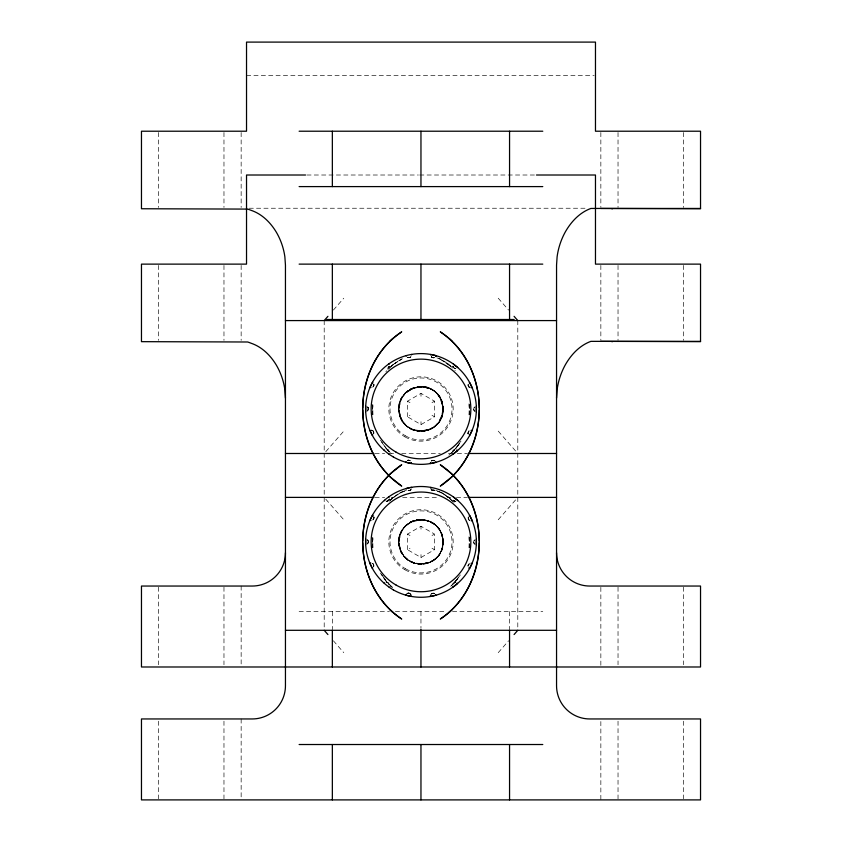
<?xml version="1.0" encoding="UTF-8"?>
<svg xmlns="http://www.w3.org/2000/svg" width="842" height="842" viewBox="0 0 842 842"><rect width="100%" height="100%" fill="white"/><g stroke="black" fill="none" stroke-linecap="round" stroke-linejoin="round"><path stroke-width="0.63" stroke-dasharray="4.21 3.16" d="M373.901 385.247L373.859 384.184A2.768 2.768 0 0 1 372.743 387.11L373.764 385.783L373.785 383.92M373.216 519.598C372.543 521.019 374.837 516.02 373.859 517.093M468.068 433.262C467.478 436.082 469.236 429.167 468.783 431.272M468.099 565.624L468.068 566.224A2.768 2.768 0 0 1 469.257 563.772L468.089 566.434M398.866 409.959C399.634 439.503 446.249 436.356 443.06 406.991C441.271 379.405 398.161 381.384 398.845 408.98C398.392 439.271 446.355 436.935 443.05 406.897C441.061 378.742 396.887 381.921 398.876 410.022M398.866 542.869C399.824 572.423 445.071 569.203 443.124 540.859C443.324 520.145 412.791 511.862 402.455 529.765C389.667 547.089 411.454 572.234 430.43 561.94C449.186 554.352 445.934 523.777 425.999 520.314C407.075 514.809 390.709 539.49 402.992 554.794C413.327 571.002 441.219 564.182 442.924 545.048C446.692 526.124 421.621 511.736 407.191 524.566C391.162 535.975 400.276 564.172 419.969 564.014M373.774 432.441C373.711 435.282 374.195 431.009 372.627 430.609A2.768 2.768 0 0 1 373.585 433.988M373.774 565.35C373.711 568.192 374.195 563.919 372.627 563.519A2.768 2.768 0 0 1 373.585 566.898M468.226 385.52C466.447 382.531 471.352 390.172 469.331 387.32M468.226 518.43C468.289 515.609 467.805 519.851 469.373 520.261A2.768 2.768 0 0 1 468.415 516.883M372.606 408.644L372.753 404.918M372.606 541.553L372.753 537.817M469.247 414.864L469.394 411.128M469.247 547.774L469.394 544.037M372.922 414.738L372.785 404.497M372.922 547.647L372.785 537.407M469.257 414.201L469.404 410.97M469.257 547.111L469.404 543.879M398.876 407.949C399.287 381.468 441.292 379.658 443.06 407.023C435.43 364.87 375.648 397.74 407.728 426.715C439.735 448.165 460.185 390.646 422.031 386.857M422.989 431.041C455.406 428.262 444.46 375.911 412.58 388.488C443.302 375.964 455.406 425.778 424.978 430.778C395.782 436.682 388.415 389.499 418.916 386.931C410.012 387.72 402.108 394.393 399.676 402.971M367.438 406.749A2.768 2.768 0 0 1 367.428 410.938C369.754 410.233 366.88 405.412 368.059 407.528M367.438 539.659A2.768 2.768 0 0 1 367.428 543.848L368.375 542.016L367.765 539.996M468.184 384.994L468.331 384.215M474.562 411.212L473.614 409.117L474.572 407.023A2.768 2.768 0 0 0 474.562 411.212L473.614 409.117L474.583 407.023M474.562 544.121L473.614 542.027L474.572 539.933A2.768 2.768 0 0 0 474.562 544.121L473.614 542.027L474.583 539.933M398.876 540.859C399.318 514.294 441.271 512.578 443.06 539.922C446.207 569.213 400.75 571.992 398.94 543.879M422.989 563.951C433.714 563.193 442.839 553.678 443.124 542.932M443.124 410.022C443.26 436.651 399.929 437.524 398.94 410.949L400.508 417.4L402.602 421.316L400.508 417.4L398.95 411.075M372.553 409.886L373.048 403.644M373.816 432.967L373.669 433.746M372.553 542.795L373.048 536.554M373.816 565.877L373.669 566.655M469.047 414.885L469.215 404.497M468.184 517.904L468.331 517.125M469.047 547.795L469.215 537.407M429.052 388.341C449.46 395.151 446.292 427.968 424.978 430.778M367.417 410.949L368.354 408.37M367.417 543.858L368.386 541.753L367.186 539.459M373.922 518.03L373.911 517.346M468.089 433.525L468.099 432.725M443.06 410.97C442.292 421.326 433.43 430.22 423.094 431.03C431.988 430.251 439.892 423.568 442.324 415.001M443.06 543.879C442.292 554.225 433.43 563.13 423.094 563.94C450.354 561.846 448.554 520.314 422.031 519.767M468.068 432.998L468.236 432.188M468.068 565.908L468.236 565.098M373.764 385.783L373.932 384.973M373.764 518.693L373.932 517.883M389.33 498.832C390.688 498.917 386.162 502.043 387.11 501.222M414.906 563.193C392.088 557.962 395.193 520.798 418.948 519.84C392.856 520.882 392.951 562.982 419.011 563.951C411.696 563.256 404.949 558.772 401.455 552.32M387.467 368.217A2.768 2.768 0 0 0 389.288 366.186L387.373 368.249L388.088 367.922M389.288 366.186L388.867 367.165M399.708 535.796C402.076 527.176 410.096 520.545 419.011 519.83M442.292 547.984C437.303 569.739 402.108 568.508 399.213 545.869M368.228 409.78L367.922 407.307M368.186 542.785L368.375 541.48M453.133 450.807C451.501 452.501 455.659 448.502 453.912 450.049M373.416 386.446L373.848 385.52M373.027 519.788L373.848 518.43M468.152 432.451L468.973 431.083M468.152 565.361L469.257 563.772M388.867 500.074L389.225 499.348M452.87 584.19C452.87 582.822 456.28 582.275 454.985 582.538M434.83 593.684A2.768 2.768 0 0 0 430.746 594.61C430.988 592.631 435.346 593.421 433.883 593.231M368.08 410.117L367.207 411.107M368.08 543.027L367.207 544.016M473.92 407.844L474.793 406.854M430.746 594.61L431.367 593.831M473.92 540.753L474.793 539.764M372.743 387.11L373.659 386.036M453.133 583.716L453.491 583.285M459.553 443.302L458.101 445.481L460.374 442.029M458.616 444.797L455.259 449.049L460.995 441.124M460.395 574.949L451.712 585.622M460.437 441.724L456.122 448.039L448.86 455.196M458.28 577.791L451.533 585.79M388.509 367.586L389.015 366.923M388.509 500.495L389.015 499.832M452.985 451.038L453.491 450.386M410.633 489.96C412.664 489.455 406.591 491.202 408.633 490.633M410.675 489.918L411.149 489.349M455.259 581.959L458.616 577.707L450.67 586.316M457.311 446.47L451.712 452.712M385.878 371.743L386.741 370.733M388.646 500.348L386.32 501.264M333.4 310.067L343.768 298.215M325.801 451.659L343.768 431.125M498.232 519.756L516.199 499.211M498.232 652.666L508.6 640.804M408.117 357.639C406.591 357.334 410.528 358.303 411.001 356.661A2.768 2.768 0 0 1 407.17 357.187M431.325 593.863L431.809 593.515M388.972 368.428L394.488 363.533L401.729 359.081L394.214 363.891M388.972 501.337L397.666 494.275L406.433 490.286M451.533 452.88L454.512 449.817M387.867 369.543L389.478 367.891M391.33 366.375L393.14 364.586M390.414 500.18L393.14 497.496L401.729 491.991L409.023 489.37M410.675 357.008L410.191 357.366M388.699 367.386L387.857 368.059M453.301 450.586L454.143 449.912M453.301 583.495L455.68 582.517M431.178 461.1C431.946 459.153 436.577 461.416 433.883 460.321M410.191 490.276L410.822 489.77M390.288 367.07L394.488 363.533L391.467 366.06M390.288 499.98L394.488 496.443L390.467 499.801M431.809 460.606L431.325 460.953A2.768 2.768 0 0 1 435.188 461.09M393.835 364.049L401.718 359.081M393.835 496.959L401.718 491.991M406.854 593.652L409.159 593.157L410.991 594.557A2.768 2.768 0 0 0 406.907 593.621L407.802 593.178M431.42 428.536L433.335 427.378M407.486 416.779L407.486 401.181L421 393.382L434.514 401.181L434.514 416.779L421 424.589L407.486 416.779L409.991 415.338M407.486 549.689L407.486 534.091L421 526.292L434.514 534.091L434.514 549.689L421 557.499L407.486 549.689L409.991 548.247M432.009 402.634L434.514 401.181M432.009 535.533L433.893 534.449M409.686 357.587L410.422 357.208M431.567 460.753L432.314 460.374M409.686 490.497L410.422 490.118M431.567 593.663L432.314 593.284M398.75 360.692L403.171 358.397M399.855 493.033L403.171 491.307M431.662 357.134L431.272 356.713A2.768 2.768 0 0 0 434.693 357.503L432.841 357.724L431.304 356.755M410.412 460.9A2.768 2.768 0 0 0 407.307 460.458C408.181 459.364 411.37 461.405 409.896 460.532M431.009 489.223A2.768 2.768 0 0 0 434.693 490.412C433.567 491.696 430.42 489.097 431.662 490.044M409.949 357.492L407.381 357.334M432.051 460.479L435.04 460.953M409.949 490.391L408.37 490.602M432.051 593.389L434.619 593.547M434.198 357.692L433.662 357.787M407.802 460.269L408.338 460.185M434.198 490.602L433.662 490.697M414.98 430.304C391.751 425.01 395.466 387.867 419.011 386.92C392.846 387.888 393.014 430.083 419.011 431.041C411.696 430.388 404.886 425.915 401.455 419.411M443.06 539.901C438.45 504.695 383.657 521.356 402.602 554.225L400.508 550.31L398.95 543.985M424.978 563.687C450.102 560.414 447.481 520.724 422.968 519.83M407.549 593.263L408.338 593.084M417.022 387.194C404.434 389.151 395.824 403.171 399.771 415.306M417.022 520.103C403.644 522.219 395.035 537.87 400.508 550.31M421 519.735L412.58 521.398C425.021 515.935 440.671 524.503 442.787 537.912M433.114 357.766L433.935 357.755M408.065 460.216L408.886 460.195M433.114 490.675L433.935 490.665M408.065 593.126L408.886 593.105M455.669 368.543L455.669 368.543A2.768 2.768 0 0 1 452.933 366.344L453.912 367.933L455.932 368.522M453.364 500.264L455.932 501.432M386.068 582.348L387.867 582.78L388.93 584.074A2.768 2.768 0 0 0 386.331 582.327L386.857 582.38L386.331 582.327M246.527 75.327L594.168 75.327M306.867 175.01L418.379 175.01M419.684 175.01L535.133 175.01M249.148 208.237L587.611 208.237M375.037 453.491L384.678 453.491M389.488 453.491L393.561 453.491M401.718 453.491L440.282 453.491M448.439 453.491L452.512 453.491M457.322 453.491L466.963 453.491M375.037 497.39L384.678 497.39M391.267 497.39L394.382 497.39M402.687 497.39L439.313 497.39M447.618 497.39L450.733 497.39M456.459 497.39L466.963 497.39M299.12 611.608L389.393 611.608M395.361 611.608L446.555 611.608M452.512 611.608L542.785 611.608M455.669 501.453L455.669 501.453A2.768 2.768 0 0 1 453.28 500.137L453.712 500.664M433.304 357.787L432.388 357.576M433.304 490.697L432.388 490.486M419.969 431.115C409.949 430.704 400.95 422.842 399.213 412.959M408.612 460.174L409.612 460.385M408.612 593.084L409.612 593.294M422.989 386.92C432.662 387.667 441.166 395.424 442.787 405.002M454.733 368.396L455.406 368.533M454.733 501.306L455.406 501.443M386.594 582.338L387.373 582.527M372.448 430.494L371.459 430.146L373.08 430.999M431.472 356.955L432.841 357.724M409.159 460.248L410.128 460.669M431.146 489.444L432.841 490.633M409.159 593.157L410.991 594.568M430.546 488.507L443.25 493.601L453.028 501.337M436.893 357.882C444.144 360.166 450.207 365.186 455.259 370.733M435.682 490.339L440.513 492.107M454.133 368.101L454.88 368.438M387.12 449.523L389.057 451.575M454.133 501.001L454.88 501.348M387.12 582.432L387.867 582.78M387.867 449.87L387.267 449.575A2.768 2.768 0 0 1 389.067 451.617L388.93 451.165M438.829 358.397L440.513 359.208M429.052 521.251L436.503 526.061L440.545 531.47M439.934 358.976L451.712 367.07M438.829 491.307L443.25 493.601L441.429 492.612M441.292 492.559L444.334 494.275M434.493 416.769L432.009 415.338M434.493 549.679L432.009 548.247M407.507 401.192L409.991 402.634M407.507 534.102L409.991 535.533M441.576 359.892L449.018 364.702L451.733 367.417M441.576 492.802L449.018 497.611L452.649 501.232M454.375 368.238L452.933 366.344M387.625 449.733L388.436 450.354M454.375 501.148L453.533 500.474M387.625 582.643L388.436 583.264M445.292 494.949L454.133 502.453M372.448 563.403L373.08 563.908M468.92 386.962L469.552 387.467M468.92 519.872L469.552 520.377M448.165 364.049L447.512 363.533L451.533 366.891M448.165 496.959L447.512 496.443L451.533 499.801M392.477 587.474L390.467 585.79L392.151 587.253M392.067 587.127L387.067 582.327L381.005 574.034M410.338 593.736L411.107 594.799M388.088 450.028L388.993 451.312M388.088 582.938L388.993 584.222L380.447 573.097M381.605 442.039L385.72 447.839L391.172 453.259M392.077 587.074L385.72 580.748L381.331 574.223M390.288 452.712L384.689 446.47M385.72 447.839L390.467 452.88M468.594 386.52L469.12 387.152M468.594 519.43L469.12 520.061M372.88 430.809L373.406 431.441M372.88 563.719L373.406 564.351M498.232 298.215L508.6 310.067M498.232 431.125L516.199 451.659M325.801 499.211L343.768 519.756M333.4 640.804L343.768 652.666M386.741 449.049L380.447 440.198M383.384 577.707L386.741 581.959M468.741 386.752L468.289 385.836M468.741 519.661L468.194 518.167M439.387 396.624L440.545 398.561M468.699 386.688L468.194 385.257M468.699 519.598L468.352 518.946M439.398 529.555L441.492 533.481L443.05 539.806M453.112 366.891L452.891 366.133M373.648 431.935L373.806 432.704M373.648 564.845L373.806 565.613M441.492 400.571L443.05 406.897M442.229 402.655L443.155 408.98A22.155 22.155 0 0 1 409.928 428.168A22.155 22.155 0 0 1 409.928 389.804A22.155 22.155 0 0 1 443.155 408.98M468.983 403.823L469.447 409.886M468.983 536.733L469.447 542.795M372.596 410.97L372.743 414.201M372.596 543.879L372.743 547.111M469.247 404.918L469.394 408.644M469.247 537.817L469.394 541.553M372.606 411.128L372.753 414.864M372.606 544.037L372.753 547.774M683.367 132.51L683.367 207.458M683.367 265.419L683.367 340.368M683.367 587.169L683.367 664.738M683.367 721.205L683.367 798.774M618.028 132.51L618.028 207.458M618.028 265.419L618.028 340.368M618.028 587.169L618.028 664.738M618.028 721.205L618.028 798.774M600.851 132.51L600.851 207.458M600.851 265.419L600.851 340.368M600.851 587.337L600.851 666.99M600.851 721.541L600.851 799.9M517.798 320.581L517.798 628.985M509.557 611.608L509.557 628.837M421 393.382L421 396.277M421 421.695L421 424.589M421 526.292L421 529.186M421 554.594L421 557.499M420.958 611.608L420.958 628.353M332.348 611.608L332.348 628.837M324.202 320.581L324.202 628.985M241.149 132.51L241.149 207.458M241.149 265.419L241.149 340.368M241.149 586.043L241.149 665.696M241.149 718.952L241.149 798.605M223.972 132.51L223.972 207.458M223.972 265.419L223.972 340.368M223.972 587.169L223.972 664.738M223.972 721.205L223.972 798.774M158.633 132.51L158.633 207.458M158.633 265.419L158.633 340.368M158.633 587.169L158.633 664.738M158.633 721.205L158.633 798.774M411.001 489.57A2.768 2.768 0 0 1 408.012 490.518M389.288 499.095A2.768 2.768 0 0 1 386.068 501.232M373.711 516.641A2.768 2.768 0 0 1 372.743 520.019M452.849 584.232A2.768 2.768 0 0 1 455.932 582.559M470.699 387.836A2.768 2.768 0 0 1 468.415 383.973M371.301 430.125A2.768 2.768 0 0 1 372.217 430.378M452.849 451.333A2.768 2.768 0 0 1 454.533 449.744M468.289 434.24A2.768 2.768 0 0 1 469.257 430.862M429.42 429.473L421 431.136L429.42 429.473M429.42 562.382L421 564.045L429.42 562.382M373.543 431.683L373.259 431.22L373.722 432.188L373.543 431.683M373.543 564.593L373.259 564.129L373.722 565.098L373.543 564.593M442.745 537.659L441.492 533.481L443.155 541.89A22.155 22.155 0 0 1 409.928 561.077A22.155 22.155 0 0 1 409.928 522.703A22.155 22.155 0 0 1 443.155 541.89L442.755 537.733M404.918 569.75A32.175 32.175 0 0 0 453.175 541.89A32.175 32.175 0 0 0 404.918 514.03A32.175 32.175 0 0 0 404.918 569.75M405.497 568.75A31.017 31.017 0 0 0 452.017 541.89A31.017 31.017 0 0 0 405.497 515.03A31.017 31.017 0 0 0 405.497 568.75M404.918 436.84A32.175 32.175 0 0 0 453.175 408.98A32.175 32.175 0 0 0 404.918 381.121A32.175 32.175 0 0 0 404.918 436.84M405.497 435.84A31.017 31.017 0 0 0 452.017 408.98A31.017 31.017 0 0 0 405.497 382.121A31.017 31.017 0 0 0 405.497 435.84"/><path stroke-width="1.26" d="M476.298 411.896L476.319 406.36M476.298 544.806L476.319 539.269M365.702 406.076L365.681 411.612M365.702 538.985L365.681 544.521M362.765 408.075C362.681 378.458 376.521 348.272 401.718 331.853C355.282 362.46 349.672 436.44 388.667 475.235M362.765 542.795C362.902 572.434 376.595 602.451 401.718 619.017C355.029 588.547 349.756 514.399 388.667 475.646M479.235 408.075C479.098 378.447 465.405 348.42 440.282 331.853C486.971 362.323 492.244 436.472 453.333 475.235M479.235 542.795C479.319 572.423 465.479 602.598 440.282 619.017C486.718 588.411 492.328 514.441 453.333 475.646M556.551 398.055L557.109 389.709A70.917 70.917 0 0 1 565.477 364.544C571.297 354.44 579.738 345.441 590.884 341.357L700.533 341.357M362.765 540.985C362.944 511.452 376.553 481.171 401.718 464.763L389.772 474.278M479.235 409.886C479.056 439.429 465.447 469.699 440.282 486.108L452.228 476.593M469.562 435.598L471.983 430.62A2.768 2.768 0 0 0 471.057 430.378M324.296 320.465L327.917 316.329M514.083 634.542L517.798 630.3M448.986 612.481L452.228 609.503M389.772 341.368L393.014 338.389M299.12 131.215L542.785 131.215M305.562 175.01L246.527 175.01L246.527 264.125L141.467 264.125L141.467 341.663L247.674 341.999A42.774 42.774 0 0 1 251.116 343.241C262.094 346.936 270.598 355.503 276.439 365.281A67.192 67.192 0 0 1 284.87 389.741L285.449 398.055M536.438 175.01L595.473 175.01L595.473 264.125L700.533 264.125L700.533 341.663L600.851 341.357M299.12 186.598L542.785 186.598M700.533 208.448L590.884 208.448C579.738 212.531 571.297 221.53 565.477 231.634A70.917 70.917 0 0 0 557.109 256.799L556.551 265.146L556.551 685.725A33.227 33.227 0 0 0 589.779 718.952L700.533 718.952L700.533 799.9L141.467 799.9L141.467 718.952L252.221 718.952A33.227 33.227 0 0 0 285.449 685.725L285.449 265.146L284.87 256.831A67.192 67.192 0 0 0 276.439 232.371C270.598 222.593 262.094 214.026 251.116 210.332A42.774 42.774 0 0 0 247.674 209.09L141.467 208.753L141.467 131.215L246.527 131.215L246.527 42.1L595.473 42.1L595.473 131.215L700.533 131.215L700.533 208.753L600.851 208.448M299.12 264.125L542.785 264.125M326.696 319.507L514.157 319.507M285.449 320.581L556.551 320.581M285.449 453.491L373.89 453.491M468.11 453.491L556.551 453.491M285.449 497.39L373.89 497.39M468.11 497.39L556.551 497.39M285.449 630.3L556.551 630.3M299.12 744.517L542.785 744.517M611.818 208.753L612.46 208.753M611.818 341.663L612.46 341.663M453.438 364.102L457.753 367.565M453.438 497.001L457.753 500.464M452.228 474.278L440.282 464.763C465.447 481.171 479.056 511.452 479.235 540.985M389.772 476.593L401.718 486.108C376.553 469.699 362.944 439.429 362.765 409.886M448.986 338.389L452.228 341.368M389.772 609.503L393.014 612.481M514.083 316.329L517.798 320.581M324.202 630.3L327.917 634.542M369.912 430.357L372.301 435.346A2.768 2.768 0 0 0 372.701 435.103M509.557 131.215L509.557 186.598M509.557 264.125L509.557 319.507M509.557 630.069L509.557 666.99M509.557 744.517L509.557 799.9M420.958 131.215L420.958 186.598M420.958 264.125L420.958 319.507M420.958 629.648L420.958 666.99M420.958 744.517L420.958 799.9M332.348 131.215L332.348 186.598M332.348 264.125L332.348 319.507M332.348 630.069L332.348 666.99M332.348 744.517L332.348 799.9M406.286 488.992A2.768 2.768 0 0 1 406.128 488.549A55.425 55.425 0 0 1 411.527 487.329A2.768 2.768 0 0 1 411.58 487.802M384.794 500.622A2.768 2.768 0 0 1 384.457 500.285M388.793 496.843A2.768 2.768 0 0 1 389.046 497.243M370.943 520.493A2.768 2.768 0 0 1 370.017 520.261L372.438 515.272A2.768 2.768 0 0 1 373.195 515.851M372.701 568.003A2.768 2.768 0 0 1 372.301 568.255L369.912 563.266A2.768 2.768 0 0 1 370.827 563.035M388.815 586.379A2.768 2.768 0 0 1 388.562 586.779M384.247 583.317A2.768 2.768 0 0 1 384.583 582.98M411.306 595.936A2.768 2.768 0 0 1 411.254 596.41L405.855 595.157A2.768 2.768 0 0 1 406.012 594.715M430.441 595.504A2.768 2.768 0 0 0 430.472 596.452L435.872 595.241A2.768 2.768 0 0 0 435.714 594.789M452.954 586.537A2.768 2.768 0 0 0 453.207 586.948L457.543 583.506A2.768 2.768 0 0 0 457.206 583.169M468.805 567.94A2.768 2.768 0 0 0 469.562 568.508L471.983 563.53A2.768 2.768 0 0 0 471.057 563.287M471.173 520.756A2.768 2.768 0 0 0 472.088 520.514L469.699 515.525A2.768 2.768 0 0 0 469.299 515.778M430.694 487.844A2.768 2.768 0 0 1 430.746 487.381M556.551 552.815A33.227 33.227 0 0 0 589.779 586.043L700.533 586.043L700.533 666.99L141.467 666.99L141.467 586.043L252.221 586.043A33.227 33.227 0 0 0 285.449 552.815M406.286 356.082A2.768 2.768 0 0 1 406.128 355.64M411.527 354.419A2.768 2.768 0 0 1 411.58 354.892M388.793 363.933A2.768 2.768 0 0 1 389.046 364.333M370.943 387.583A2.768 2.768 0 0 1 370.017 387.352L372.438 382.363A2.768 2.768 0 0 1 372.838 382.615M388.815 453.47A2.768 2.768 0 0 1 388.562 453.87M384.247 450.407A2.768 2.768 0 0 1 384.583 450.07M411.285 462.553A2.768 2.768 0 0 1 411.254 463.5L405.855 462.247A2.768 2.768 0 0 1 406.012 461.805M430.441 462.595A2.768 2.768 0 0 0 430.472 463.542L435.872 462.332A2.768 2.768 0 0 0 435.714 461.879M452.954 453.627A2.768 2.768 0 0 0 453.207 454.038L457.543 450.596A2.768 2.768 0 0 0 456.817 449.986M471.636 387.762A2.768 2.768 0 0 0 472.088 387.604L469.699 382.615A2.768 2.768 0 0 0 469.299 382.868M435.756 356.576A2.768 2.768 0 0 0 436.145 355.713A55.267 55.267 0 0 0 430.746 354.471A2.768 2.768 0 0 0 430.694 354.945M396.077 585.053A49.836 49.836 0 0 0 470.836 541.89A49.836 49.836 0 0 0 396.077 498.727A49.836 49.836 0 0 0 396.077 585.053M393.309 589.853A55.383 55.383 0 0 0 476.383 541.89A55.383 55.383 0 0 0 393.309 493.928A55.383 55.383 0 0 0 393.309 589.853M396.077 452.143A49.836 49.836 0 0 0 470.836 408.98A49.836 49.836 0 0 0 396.077 365.817A49.836 49.836 0 0 0 396.077 452.143M393.309 456.943A55.383 55.383 0 0 0 476.383 408.98A55.383 55.383 0 0 0 393.309 361.018A55.383 55.383 0 0 0 393.309 456.943"/></g></svg>
